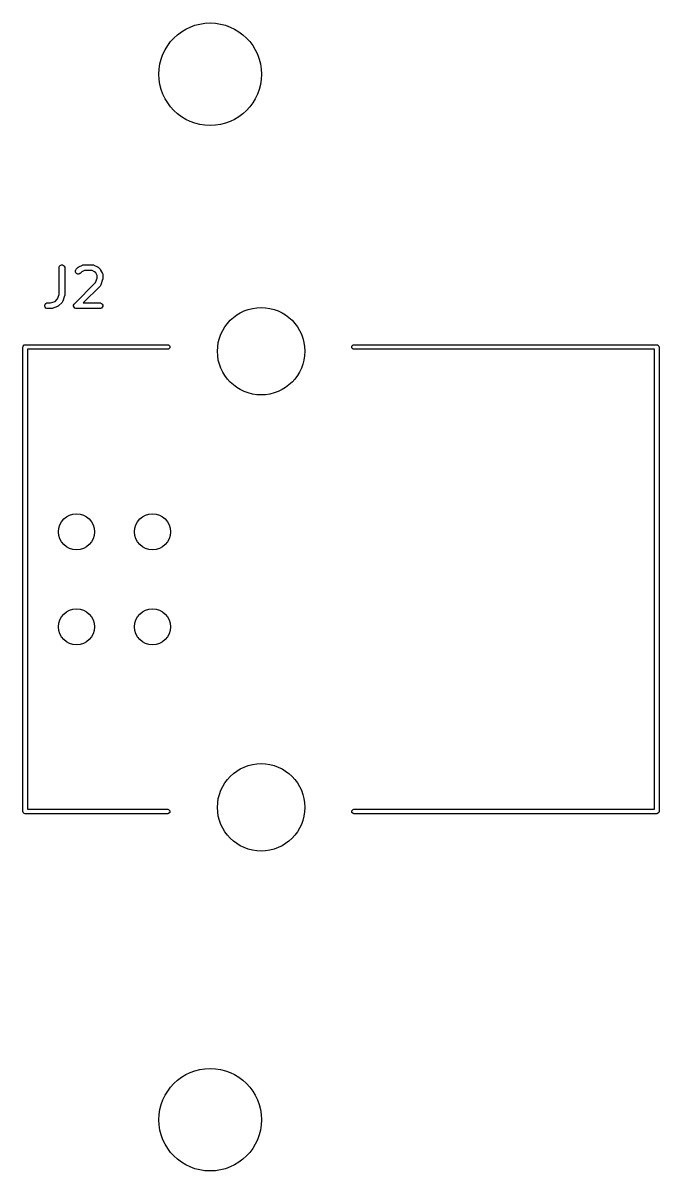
# Model space of a CAD drawing. Header units: inches. Extents: x 4.64 to 7.43, y -3.91 to -2.64.
# Drawn here: x 6.774 to 7.434, y -3.872 to -2.683 of the extents above; entities that cross this region are included whole.
import ezdxf

# ---------------------------------------------------------------- set-up
doc = ezdxf.new("R2010")
doc.units = ezdxf.units.IN
doc.header["$MEASUREMENT"] = 0
doc.layers.add('BLACK', color=250, linetype='CONTINUOUS')

msp = doc.modelspace()

# ---------------------------------------------------------------- linework, layer by layer
at = {"layer": 'BLACK', "linetype": 'CONTINUOUS'}
for p, q in [((6.8119, -2.9365), (6.812, -2.936)), ((6.8119, -2.9642), (6.8119, -2.9365)), ((6.812, -2.936), (6.8124, -2.9349)), ((6.8124, -2.9349), (6.8132, -2.9341)), ((6.8132, -2.9341), (6.8143, -2.9336)), ((6.8143, -2.9336), (6.8155, -2.9336)), ((6.8155, -2.9336), (6.8165, -2.9341)), ((6.8165, -2.9341), (6.8173, -2.9349)), ((6.8173, -2.9349), (6.8178, -2.936)), ((6.8178, -2.936), (6.8178, -2.9365)), ((6.8178, -2.9365), (6.8178, -2.9647)), ((6.8297, -2.9382), (6.8315, -2.9363)), ((6.8315, -2.9363), (6.8318, -2.9361)), ((6.8318, -2.9361), (6.8319, -2.936)), ((6.8318, -2.9361), (6.8318, -2.9361)), ((6.8319, -2.936), (6.832, -2.936)), ((6.832, -2.936), (6.8321, -2.9359)), ((6.8321, -2.9359), (6.8323, -2.9358)), ((6.8323, -2.9358), (6.8361, -2.9339)), ((6.8361, -2.9339), (6.8366, -2.9337)), ((6.8366, -2.9337), (6.8367, -2.9337)), ((6.8367, -2.9337), (6.8368, -2.9336)), ((6.8368, -2.9336), (6.8374, -2.9336)), ((6.8374, -2.9336), (6.8467, -2.9336)), ((6.8467, -2.9336), (6.8473, -2.9336)), ((6.8473, -2.9336), (6.8474, -2.9337)), ((6.8474, -2.9337), (6.8475, -2.9337)), ((6.8475, -2.9337), (6.8481, -2.9339)), ((6.8481, -2.9339), (6.8518, -2.9358)), ((6.8518, -2.9358), (6.8521, -2.9359)), ((6.8521, -2.9359), (6.8521, -2.936)), ((6.8521, -2.936), (6.8522, -2.936)), ((6.8522, -2.936), (6.8523, -2.9361)), ((6.8523, -2.9361), (6.8524, -2.9361)), ((6.8524, -2.9361), (6.8526, -2.9363)), ((6.8526, -2.9363), (6.8545, -2.9382)), ((6.8289, -2.9397), (6.8293, -2.9386)), ((6.8289, -2.9409), (6.8289, -2.9397)), ((6.8293, -2.9419), (6.8289, -2.9409)), ((6.8293, -2.9386), (6.8297, -2.9382)), ((6.8301, -2.9427), (6.8293, -2.9419)), ((6.8312, -2.9432), (6.8301, -2.9427)), ((6.8323, -2.9432), (6.8312, -2.9432)), ((6.8334, -2.9427), (6.8323, -2.9432)), ((6.8338, -2.9424), (6.8334, -2.9427)), ((6.8354, -2.9408), (6.8338, -2.9424)), ((6.8381, -2.9395), (6.8354, -2.9408)), ((6.8461, -2.9395), (6.8381, -2.9395)), ((6.8487, -2.9408), (6.8461, -2.9395)), ((6.8499, -2.942), (6.8487, -2.9408)), ((6.8498, -2.9518), (6.8513, -2.9473)), ((6.8513, -2.9447), (6.8499, -2.942)), ((6.8513, -2.9473), (6.8513, -2.9447)), ((6.8545, -2.9382), (6.8546, -2.9384)), ((6.8546, -2.9384), (6.8547, -2.9385)), ((6.8547, -2.9385), (6.8548, -2.9386)), ((6.8548, -2.9386), (6.8548, -2.9386)), ((6.8548, -2.9386), (6.8549, -2.9387)), ((6.8549, -2.9387), (6.855, -2.939)), ((6.855, -2.939), (6.8569, -2.9427)), ((6.8569, -2.9427), (6.8571, -2.9433)), ((6.8571, -2.9484), (6.857, -2.9487)), ((6.8571, -2.9433), (6.8571, -2.9434)), ((6.8571, -2.9434), (6.8571, -2.9435)), ((6.8571, -2.9435), (6.8572, -2.944)), ((6.8572, -2.9483), (6.8571, -2.9484)), ((6.8571, -2.9484), (6.8571, -2.9484)), ((6.8572, -2.944), (6.8572, -2.9478)), ((6.8572, -2.9478), (6.8572, -2.9481)), ((6.8572, -2.9481), (6.8572, -2.9482)), ((6.8572, -2.9482), (6.8572, -2.9483)), ((6.8278, -2.9738), (6.8498, -2.9518)), ((6.8545, -2.9555), (6.837, -2.973)), ((6.8548, -2.955), (6.8545, -2.9555)), ((6.8549, -2.955), (6.8548, -2.955)), ((6.8552, -2.9543), (6.8549, -2.9549)), ((6.8549, -2.9549), (6.8549, -2.955)), ((6.857, -2.9487), (6.8552, -2.9543)), ((6.8031, -2.973), (6.8077, -2.9715)), ((6.8077, -2.9715), (6.8104, -2.9687)), ((6.8104, -2.9687), (6.8119, -2.9642)), ((6.8151, -2.9724), (6.8113, -2.9761)), ((6.8155, -2.9719), (6.8151, -2.9724)), ((6.8156, -2.9717), (6.8155, -2.9718)), ((6.8155, -2.9718), (6.8155, -2.9719)), ((6.8158, -2.9712), (6.8156, -2.9717)), ((6.8177, -2.9656), (6.8158, -2.9712)), ((6.8178, -2.9652), (6.8177, -2.9653)), ((6.8177, -2.9653), (6.8177, -2.9656)), ((6.8178, -2.9647), (6.8178, -2.9649)), ((6.8178, -2.9649), (6.8178, -2.965)), ((6.8178, -2.965), (6.8178, -2.9651)), ((6.8178, -2.9651), (6.8178, -2.9652)), ((6.797, -2.9753), (6.7974, -2.9743)), ((6.797, -2.9765), (6.797, -2.9753)), ((6.7974, -2.9775), (6.797, -2.9765)), ((6.7974, -2.9743), (6.7982, -2.9735)), ((6.7982, -2.9784), (6.7974, -2.9775)), ((6.7982, -2.9735), (6.7993, -2.973)), ((6.7993, -2.9788), (6.7982, -2.9784)), ((6.7993, -2.973), (6.7999, -2.973)), ((6.7999, -2.9789), (6.7993, -2.9788)), ((6.7999, -2.973), (6.8031, -2.973)), ((6.8036, -2.9789), (6.7999, -2.9789)), ((6.8039, -2.9788), (6.8036, -2.9789)), ((6.804, -2.9788), (6.8039, -2.9788)), ((6.8041, -2.9788), (6.804, -2.9788)), ((6.8042, -2.9788), (6.8041, -2.9788)), ((6.8043, -2.9788), (6.8042, -2.9788)), ((6.8046, -2.9787), (6.8043, -2.9788)), ((6.8102, -2.9768), (6.8046, -2.9787)), ((6.8107, -2.9766), (6.8102, -2.9768)), ((6.8108, -2.9765), (6.8107, -2.9766)), ((6.8109, -2.9765), (6.8108, -2.9765)), ((6.8113, -2.9761), (6.8109, -2.9765)), ((6.827, -2.9753), (6.8274, -2.9743)), ((6.827, -2.9765), (6.827, -2.9753)), ((6.8274, -2.9775), (6.827, -2.9765)), ((6.8274, -2.9743), (6.8278, -2.9738)), ((6.8282, -2.9784), (6.8274, -2.9775)), ((6.8293, -2.9788), (6.8282, -2.9784)), ((6.8299, -2.9789), (6.8293, -2.9788)), ((6.8542, -2.9789), (6.8299, -2.9789)), ((6.837, -2.973), (6.8542, -2.973)), ((6.8542, -2.973), (6.8548, -2.973)), ((6.8548, -2.9788), (6.8542, -2.9789)), ((6.8548, -2.973), (6.8559, -2.9735)), ((6.8559, -2.9784), (6.8548, -2.9788)), ((6.8559, -2.9735), (6.8567, -2.9743)), ((6.8567, -2.9775), (6.8559, -2.9784)), ((6.8567, -2.9743), (6.8571, -2.9753)), ((6.8571, -2.9765), (6.8567, -2.9775)), ((6.8571, -2.9753), (6.8571, -2.9765)), ((6.7745, -3.0187), (6.7747, -3.0178)), ((6.7745, -3.4998), (6.7745, -3.0187)), ((6.7747, -3.0178), (6.7759, -3.0165)), ((6.7759, -3.0165), (6.7769, -3.0163)), ((6.7769, -3.0163), (6.9245, -3.0163)), ((6.9245, -3.0163), (6.9254, -3.0165)), ((6.9254, -3.0165), (6.9267, -3.0178)), ((6.9267, -3.0196), (6.9254, -3.0208)), ((6.9267, -3.0178), (6.9267, -3.0196)), ((7.1152, -3.0178), (7.1165, -3.0165)), ((7.1152, -3.0196), (7.1152, -3.0178)), ((7.1165, -3.0208), (7.1152, -3.0196)), ((7.1165, -3.0165), (7.1174, -3.0163)), ((7.1174, -3.0163), (7.4312, -3.0163)), ((7.4312, -3.0163), (7.4321, -3.0165)), ((7.4321, -3.0165), (7.4334, -3.0178)), ((7.4334, -3.0178), (7.4335, -3.0187)), ((7.4335, -3.0187), (7.4335, -3.4998)), ((6.9245, -3.021), (6.7792, -3.021)), ((6.7792, -3.021), (6.7792, -3.4974)), ((6.9254, -3.0208), (6.9245, -3.021)), ((7.1174, -3.021), (7.1165, -3.0208)), ((7.4288, -3.021), (7.1174, -3.021)), ((7.4288, -3.4974), (7.4288, -3.021)), ((6.7747, -3.5007), (6.7745, -3.4998)), ((6.7759, -3.5019), (6.7747, -3.5007)), ((6.7769, -3.5021), (6.7759, -3.5019)), ((6.9245, -3.5021), (6.7769, -3.5021)), ((6.7792, -3.4974), (6.9245, -3.4974)), ((6.9245, -3.4974), (6.9254, -3.4976)), ((6.9254, -3.5019), (6.9245, -3.5021)), ((6.9254, -3.4976), (6.9267, -3.4989)), ((6.9267, -3.5007), (6.9254, -3.5019)), ((6.9267, -3.4989), (6.9267, -3.5007)), ((7.1152, -3.4989), (7.1165, -3.4976)), ((7.1152, -3.5007), (7.1152, -3.4989)), ((7.1165, -3.5019), (7.1152, -3.5007)), ((7.1165, -3.4976), (7.1174, -3.4974)), ((7.1174, -3.5021), (7.1165, -3.5019)), ((7.1174, -3.4974), (7.4288, -3.4974)), ((7.4312, -3.5021), (7.1174, -3.5021)), ((7.4321, -3.5019), (7.4312, -3.5021)), ((7.4334, -3.5007), (7.4321, -3.5019)), ((7.4335, -3.4998), (7.4334, -3.5007))]:
    msp.add_line(p, q, dxfattribs=at)
at = {"layer": 'BLACK'}
for centre, radius in [((6.9685, -2.7362), 0.0531), ((6.9685, -2.7362), 0.0531), ((7.0213, -3.023), 0.0453), ((7.0213, -3.023), 0.0453), ((6.83, -3.21), 0.0187), ((6.83, -3.21), 0.0187), ((6.9087, -3.21), 0.0187), ((6.9087, -3.21), 0.0187), ((6.83, -3.3084), 0.0187), ((6.83, -3.3084), 0.0187), ((6.9087, -3.3084), 0.0187), ((6.9087, -3.3084), 0.0187), ((7.0213, -3.4954), 0.0453), ((7.0213, -3.4954), 0.0453), ((6.9685, -3.8189), 0.0531), ((6.9685, -3.8189), 0.0531)]:
    msp.add_circle(centre, radius, dxfattribs=at)

doc.saveas('drawing.dxf')
